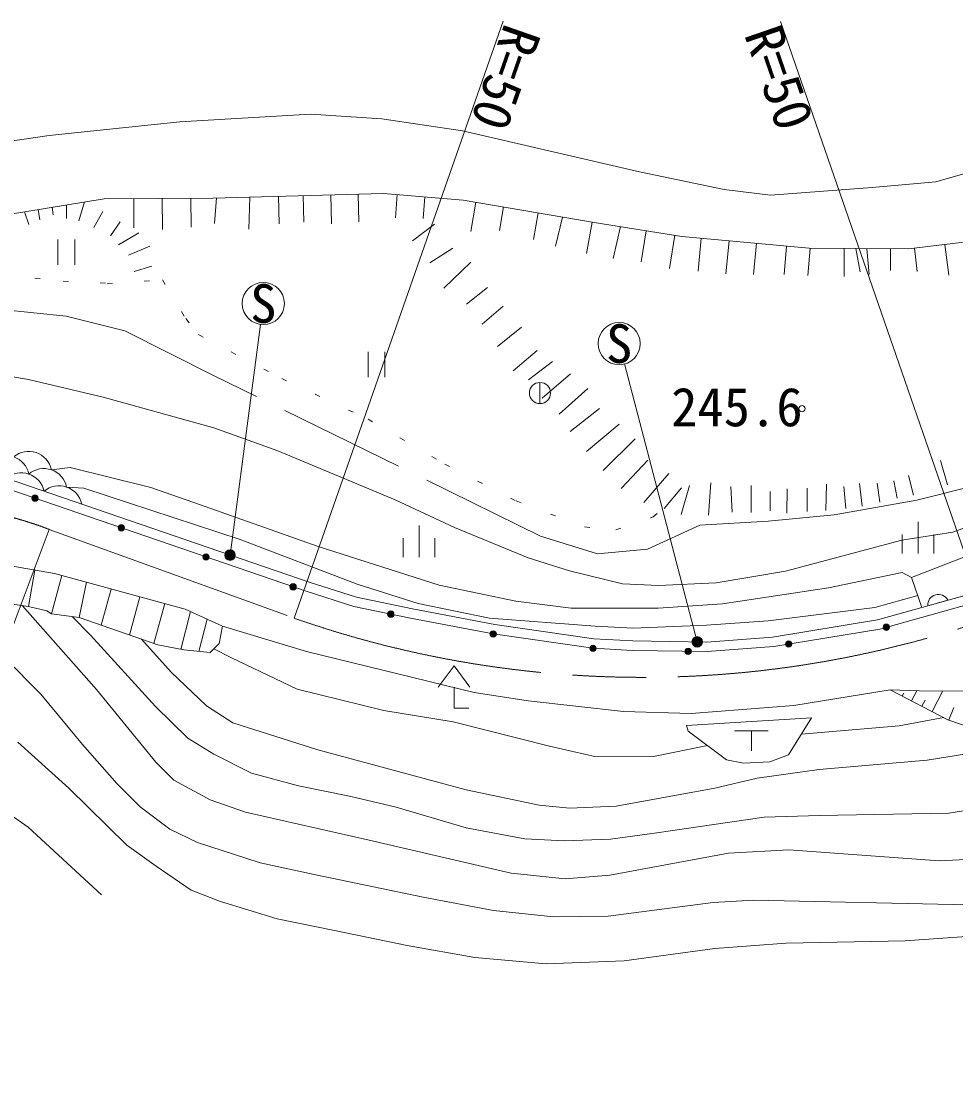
# Model space of a CAD drawing. Units: millimetres, scale not verified. Extents: x 40000 to 680000, y 20000 to 380000.
# Drawn here: x 175646 to 219977, y 284498 to 334662 of the extents above; entities that cross this region are included whole.
import ezdxf
from ezdxf.enums import TextEntityAlignment as Align

# ---------------------------------------------------------------- set-up
doc = ezdxf.new("R2010")
doc.units = ezdxf.units.MM
doc.header["$LTSCALE"] = 1000
for name, pattern in [('CHAIN', [18.5, 12, -1.5, 3.5, -1.5]), ('DASHED', [7.5, 6, -1.5]), ('DOTTED', [1.75, 0.25, -1.5])]:
    doc.linetypes.add(name, pattern=pattern)
for name, color, linetype, lineweight in [('M-BGD', 7, 'Continuous', 13), ('M-BMK', 2, 'CHAIN', 13), ('M-STR-HTXT', 7, 'Continuous', 13), ('M-STR-STRC', 7, 'Continuous', 13)]:
    doc.layers.add(name, color=color, linetype=linetype, lineweight=lineweight)
doc.styles.add('ＭＳ ゴシック', font='')
doc.styles.get('ＭＳ ゴシック').set_extended_font_data('MS Gothic')

msp = doc.modelspace()

# ---------------------------------------------------------------- hatches: boundary and pattern name
at = {"layer": 'M-BGD'}
for points in [[(176152, 312038, -1), (176452, 312038, -0.41421), (176302, 311888, -0.41421)], [(180250, 310631, -1), (180550, 310631, -0.41421), (180400, 310481, -0.41421)], [(184266, 309252, -1), (184566, 309252, -0.41421), (184416, 309102, -0.41421)], [(188396, 307835, -1), (188696, 307835, -0.41421), (188546, 307685, -0.41421)], [(193029, 306537, -1), (193329, 306537, -0.41421), (193179, 306387, -0.41421)], [(216533, 305918, -1), (216833, 305918, -0.41421), (216683, 305768, -0.41421)], [(197885, 305600, -1), (198185, 305600, -0.41421), (198035, 305450, -0.41421)], [(202620, 304920, -1), (202920, 304920, -0.41421), (202770, 304770, -0.41421)], [(211902, 305119, -1), (212202, 305119, -0.41421), (212052, 304969, -0.41421)], [(207132, 304776, -1), (207432, 304776, -0.41421), (207282, 304626, -0.41421)]]:
    msp.add_hatch(color=256, dxfattribs=at).paths.add_polyline_path(points)
at = {"layer": 'M-STR-HTXT'}
for points in [[(185751, 309489, -0.41421), (185701, 309139, -0.41421), (185351, 309188, -1)], [(207841, 305434, -1), (207584, 305005, -1)]]:
    msp.add_hatch(color=256, dxfattribs=at).paths.add_polyline_path(points)

# ---------------------------------------------------------------- linework, layer by layer
at = {"layer": 'M-BGD'}
for p, q in [((178374, 325193), (178657, 326085)), ((180996, 324864), (180986, 326246)), ((182342, 324777), (182331, 326256)), ((183707, 324893), (183697, 326266)), ((184815, 325067), (184912, 326278)), ((186448, 324793), (186496, 326321)), ((187890, 325047), (187855, 326358)), ((189057, 325128), (189023, 326390)), ((190368, 325053), (190331, 326425)), ((191667, 325149), (191631, 326460)), ((193396, 325340), (193487, 326438)), ((194713, 325306), (194798, 326328)), ((196980, 324689), (197217, 326074)), ((176016, 325022), (175811, 325621)), ((176533, 325239), (176453, 325726)), ((177171, 325480), (177114, 325833)), ((177799, 325299), (177798, 325945)), ((179090, 324875), (179515, 325634)), ((198337, 324727), (198529, 325850)), ((199944, 324304), (200161, 325571)), ((179886, 324477), (180346, 325144)), ((200990, 323984), (201325, 325372)), ((202467, 323647), (202721, 325133)), ((180263, 324061), (181227, 324622)), ((194202, 324238), (195258, 325030)), ((203724, 323398), (204077, 324917)), ((205050, 323252), (205284, 324725)), ((177385, 324302), (177385, 323102)), ((178185, 324302), (178185, 323102)), ((206397, 322938), (206647, 324509)), ((207749, 322812), (207895, 324371)), ((209071, 322671), (209219, 324247)), ((210381, 322650), (210519, 324125)), ((219640, 322615), (219463, 324068)), ((180741, 323565), (181749, 323985)), ((195033, 323202), (196121, 323888)), ((211828, 322654), (211953, 323991)), ((212951, 322601), (213071, 323886)), ((214677, 322545), (214686, 323879)), ((215441, 322768), (215230, 323875)), ((215865, 322651), (215756, 323871)), ((216879, 322834), (216886, 323863)), ((218149, 322790), (218014, 323891)), ((195699, 322000), (196977, 323236)), ((181011, 322791), (181847, 323039)), ((196773, 321246), (197765, 322034)), ((197512, 320288), (198508, 321150)), ((198240, 319235), (199380, 320144)), ((192101, 318977), (192101, 317777)), ((192901, 318977), (192901, 317777)), ((198979, 318074), (200119, 319041)), ((199707, 317653), (200847, 318524)), ((200349, 316781), (201700, 317930)), ((200253, 317525), (200253, 316525)), ((201165, 316021), (202516, 317246)), ((201692, 315207), (203072, 316289)), ((202459, 314259), (204011, 315542)), ((203246, 313346), (204770, 314859)), ((204108, 312504), (205364, 313835)), ((219583, 312672), (219246, 313831)), ((171989, 313518), (189157, 307625)), ((205182, 311834), (206370, 313203)), ((217976, 312177), (217734, 313109)), ((206141, 311554), (206965, 312530)), ((206946, 311256), (207339, 312635)), ((208249, 311237), (208364, 312760)), ((209371, 311371), (209313, 312587)), ((210274, 311352), (210274, 312635)), ((213817, 311450), (213837, 312699)), ((214764, 311551), (214663, 312598)), ((215532, 311653), (215411, 312740)), ((216378, 311848), (216243, 312747)), ((217197, 312036), (217043, 312868)), ((211169, 311430), (211163, 312356)), ((211969, 311323), (211975, 312484)), ((212924, 311404), (212924, 312511)), ((194516, 309242), (194516, 310742)), ((218185, 309415), (218185, 310915)), ((193766, 309242), (193766, 310142)), ((195266, 309242), (195266, 310142)), ((217435, 309415), (217435, 310315)), ((218935, 309415), (218935, 310315)), ((177086, 306557), (177579, 308365)), ((178394, 306381), (178747, 308047)), ((179440, 306016), (179908, 307730)), ((180783, 305546), (181277, 307357)), ((181939, 305142), (182456, 307035)), ((218642, 306932), (219597, 307198)), ((183217, 304865), (183675, 306658)), ((184078, 304768), (184472, 306299)), ((196180, 303080), (196180, 302080)), ((217435, 302651), (217509, 302794)), ((217879, 302422), (218128, 302903)), ((218860, 301915), (219367, 302896)), ((196180, 302080), (196880, 302080)), ((218369, 302168), (218522, 302464)), ((219641, 301518), (219875, 302110)), ((211080, 301001), (209480, 301001)), ((210280, 301001), (210280, 300053))]:
    msp.add_line(p, q, dxfattribs=at)
for points in [[(152314, 319511), (153679, 320083), (157324, 322197), (164004, 326092), (166624, 327015), (172840, 328636), (176972, 329232), (183174, 329884), (189368, 330247), (192757, 330036), (196572, 329454)], [(216001, 326773), (219026, 327043), (222556, 328061), (225860, 329441), (228936, 330400), (229356, 330382)], [(196572, 329454), (204974, 327509), (208989, 326673), (211187, 326412), (216001, 326773)], [(153348, 317075), (156419, 318328), (160507, 320414), (164393, 322077), (167940, 323682), (171193, 324681), (174066, 325337), (179585, 326236), (184734, 326274), (192828, 326493), (196614, 326177), (202825, 325115), (206981, 324456), (213017, 323891), (217738, 323857), (221547, 324322), (224535, 324962), (227423, 326362), (230414, 328135), (232577, 329010)], [(173273, 318131), (175995, 317660), (179536, 316830), (184779, 315370), (187815, 314289), (193383, 311956), (196202, 310641), (199689, 309209), (201656, 308593), (204168, 307977), (205877, 307897), (208603, 308029), (211894, 308576), (217419, 310044), (219830, 310427), (224766, 312236)], [(138374, 293676), (141234, 295809), (142909, 297149), (149744, 303861), (154281, 307345), (158980, 310547), (164262, 313163), (172288, 313891), (189304, 308050), (191547, 307341), (194201, 306782), (198108, 306044), (202815, 305368), (204652, 305265), (208167, 305213), (211284, 305449), (216269, 306269), (220466, 307441), (223799, 308792), (227278, 310330), (231922, 312715), (238407, 316115)], [(189157, 307625), (191432, 306906), (194112, 306340), (198035, 305600), (202770, 304920), (204636, 304816), (208181, 304763), (211337, 305002), (216366, 305829), (220612, 307014), (223974, 308377), (227472, 309924), (232129, 312315), (238616, 315716)], [(218367, 306855), (217876, 308269), (224307, 310776), (229325, 313002), (233490, 315646)], [(217876, 308269), (217425, 308515), (213941, 307789), (208905, 307031), (205857, 306814), (201732, 306823), (199111, 307155), (195470, 307918), (189729, 309741), (184097, 311731), (181790, 312540), (177973, 313485), (177080, 313383)], [(177801, 312567), (178616, 312514), (186035, 310075), (191585, 307966), (194475, 307046), (197863, 306353), (202875, 305966), (204673, 305865), (208146, 306009), (211081, 306220), (216139, 306856), (218170, 307423)], [(168360, 309217), (168541, 307200), (170736, 307671), (175992, 306897), (176298, 308625)], [(173327, 309153), (177233, 308459), (183424, 306771), (185193, 305975), (189186, 304762), (197126, 302814), (199686, 302424), (204207, 301923), (207417, 301827), (212290, 302207), (216864, 302947), (218259, 302899), (221633, 302889)], [(170045, 307523), (172016, 306637), (173126, 305907), (174878, 304468), (176583, 302749), (178556, 300363), (180186, 298506), (181297, 297394), (182696, 296339), (184003, 295706), (186982, 294749), (189544, 294187), (194712, 293107), (198047, 292486), (200892, 292177), (203480, 292209), (208468, 292868), (210377, 292973), (220578, 292754)], [(175717, 306938), (179224, 302963), (182030, 299512), (182891, 298658), (184608, 297726), (186287, 297149), (192158, 295825), (198893, 294248), (201444, 293978), (203569, 294157), (209187, 295202), (212053, 295365), (219185, 294843), (221419, 294955), (223184, 295521), (229540, 299138)], [(175992, 306897), (176863, 306700), (177086, 306557), (178394, 306381), (182124, 305077), (183354, 304838), (184603, 304717), (185039, 305139), (185193, 305975)], [(178059, 306426), (178939, 305538), (182021, 302155), (183548, 300656), (184784, 299904), (186563, 298999), (188796, 298394), (191213, 297912), (193428, 297387), (196750, 296402), (199537, 295881), (201398, 295792), (203594, 295860), (205798, 296167), (207745, 296454), (210894, 296907), (213506, 296987), (219641, 297100), (221745, 297426), (226659, 299533)], [(181350, 305348), (182757, 303789), (184438, 302196), (185685, 301379), (189717, 300102), (196751, 298208), (200210, 297478), (201657, 297338), (203869, 297433), (208544, 298284), (210562, 298755), (213487, 299171), (218616, 299607), (220486, 299905), (221437, 300188), (222137, 300658)], [(184791, 304899), (185598, 304478), (188743, 302985), (192842, 301968), (196141, 301423), (200702, 300281), (202924, 299778), (205716, 299803), (208192, 300305)], [(195430, 303080), (196180, 304080), (196930, 303080)], [(216864, 302947), (219601, 301532), (223435, 300211), (227004, 299461), (229972, 299083), (239711, 298825), (242191, 298236), (246579, 295819), (254069, 291472), (259861, 288661), (265345, 286341), (269474, 285162), (274528, 284498)], [(212652, 300844), (217287, 301246), (219402, 301634)], [(175494, 300471), (177906, 298280), (180660, 295586), (182043, 294587), (183715, 293440), (185097, 292903), (187784, 292088), (190503, 291535), (193956, 290826), (197168, 290255), (200541, 289955), (204251, 290090), (208548, 290673), (211929, 290934), (217578, 291046), (222047, 291358)], [(174267, 297624), (175981, 296427), (179454, 293233)]]:
    msp.add_lwpolyline(points, dxfattribs=at)
at = {"layer": 'M-BGD', "linetype": 'DOTTED'}
msp.add_lwpolyline([(173237, 325148), (173857, 324407), (173984, 323058), (174552, 322657), (177642, 322335), (179735, 322227), (182350, 322391), (183455, 320554), (184060, 319793), (188008, 317710), (192101, 315779), (195742, 313650), (199123, 311905), (202362, 310675), (203849, 310529), (205619, 311156), (206141, 311554)], dxfattribs=at)
at = {"layer": 'M-BGD', "linetype": 'DASHED'}
msp.add_lwpolyline([(236973, 321754), (223802, 313773), (221396, 312760), (218130, 311949), (214211, 311244), (211082, 310940), (207828, 310750), (205350, 309625), (202988, 309392), (200274, 310241), (184771, 317858), (180564, 319973), (177775, 320670), (174712, 320989), (171677, 320841), (165347, 320025), (153464, 314977)], dxfattribs=at)
at = {"layer": 'M-BGD'}
msp.add_lwpolyline([(207202, 301260), (213139, 301615), (212033, 299861), (211160, 299533), (209911, 299473), (209106, 299624), (207278, 300986)], close=True, dxfattribs=at)
for centre, radius in [((200253, 317025), 500), ((212684, 316287), 150), ((176302, 312038), 150), ((180400, 310631), 150), ((184416, 309252), 150), ((188546, 307835), 150), ((193179, 306537), 150), ((216683, 305918), 150), ((198035, 305600), 150), ((202770, 304920), 150), ((212052, 305119), 150), ((207282, 304776), 150)]:
    msp.add_circle(centre, radius, dxfattribs=at)
for centre, radius, start, end in [((176002, 313157), 1102, 11.8439, 130.2645), ((174932, 312956), 1102, 11.8439, 71.0542), ((175653, 312140), 1102, 11.8439, 130.2645), ((176723, 312341), 1102, 11.8439, 130.2645), ((177443, 311525), 1102, 11.8439, 130.2645), ((219146, 306971), 505, 26.7624, 184.4206)]:
    msp.add_arc(centre, radius, start, end, dxfattribs=at)
at = {"layer": 'M-BMK'}
msp.add_line((176976, 310559), (188602, 306344), dxfattribs=at)
for centre, radius, start, end in [((169928, 291842), 20000, 69.3662, 133.78), ((205111, 353540), 50000, 250.7196, 289.1001)]:
    msp.add_arc(centre, radius, start, end, dxfattribs=at)
at = {"layer": 'M-STR-HTXT'}
for p, q in [((188602, 306344), (198508, 334662)), ((221472, 306293), (211656, 334641)), ((185551, 309338), (186999, 320279)), ((207713, 305220), (204262, 318403)), ((176976, 310559), (171338, 295585))]:
    msp.add_line(p, q, dxfattribs=at)
for centre in [(185551, 309338), (207713, 305220)]:
    msp.add_circle(centre, 250, dxfattribs=at)
at = {"layer": 'M-STR-STRC'}
for centre in [(187131, 321270), (204009, 319370)]:
    msp.add_circle(centre, 1000, dxfattribs=at)

# ---------------------------------------------------------------- texts
at = {"layer": 'M-BGD', "style": 'ＭＳ ゴシック'}
msp.add_text('245.6', height=1833, dxfattribs=at).set_placement((206474, 316364), align=Align.MIDDLE_LEFT)
at = {"layer": 'M-STR-HTXT', "style": 'ＭＳ ゴシック'}
msp.add_text('R=50', height=1833, rotation=250.72, dxfattribs=at).set_placement((198076, 334813), align=Align.BOTTOM_LEFT)
msp.add_text('R=50', height=1833, rotation=289.1, dxfattribs=at).set_placement((211656, 334641), align=Align.TOP_LEFT)
at = {"layer": 'M-STR-STRC', "style": 'ＭＳ ゴシック'}
for p in [(187131, 321270), (204009, 319370)]:
    msp.add_text('S', height=1833, dxfattribs=at).set_placement(p, align=Align.MIDDLE_CENTER)

doc.saveas('drawing.dxf')
